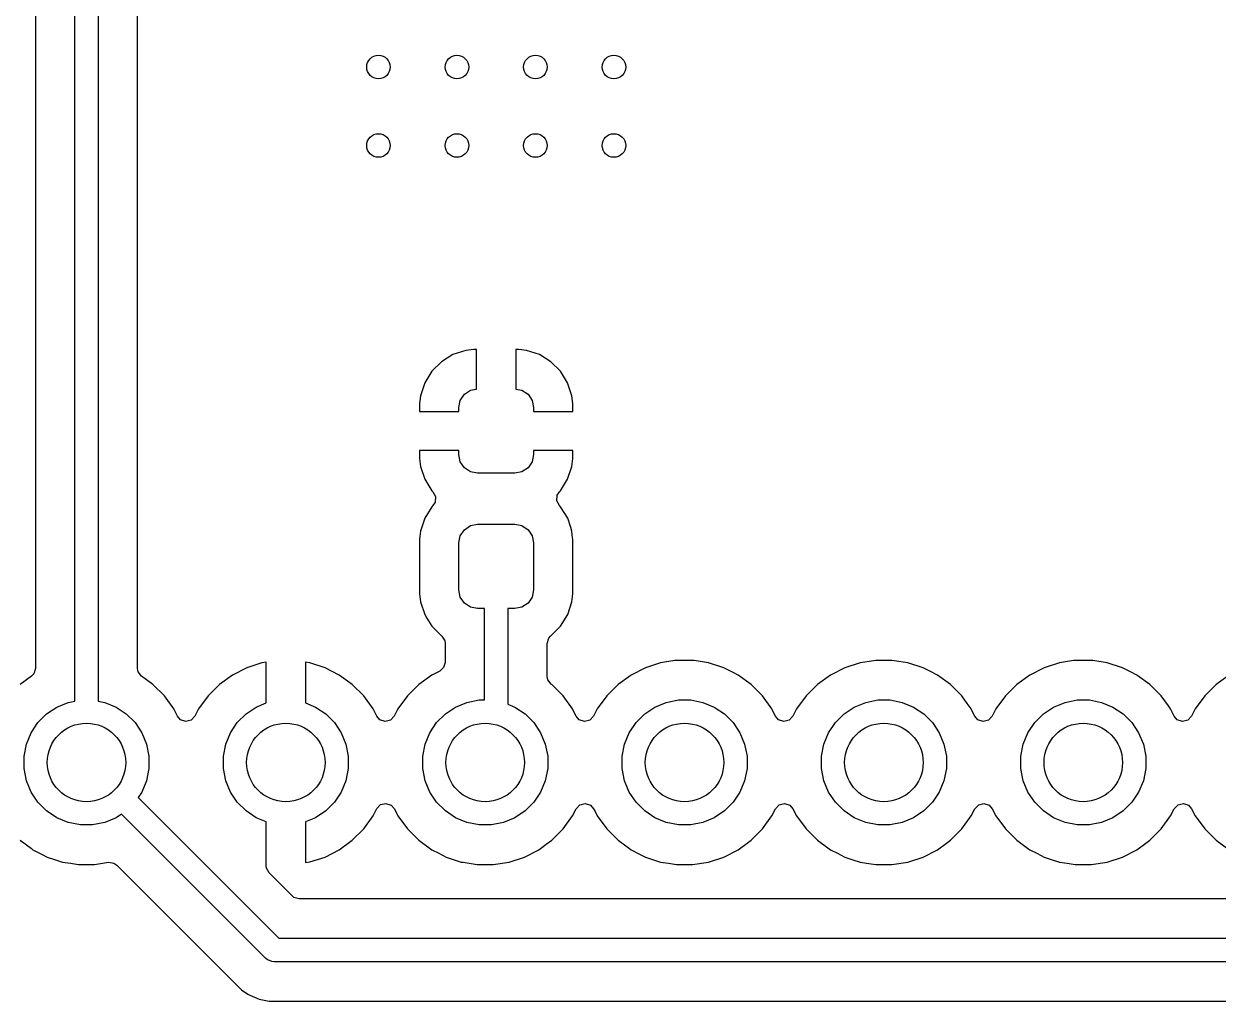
# Model space of a CAD drawing. Extents: x 103 to 241, y -131 to -73.
# Drawn here: x 195.48 to 210.7, y -97.9 to -85.45 of the extents above; entities that cross this region are included whole.
import ezdxf

# ---------------------------------------------------------------- set-up
doc = ezdxf.new("R2010")
doc.units = 0
doc.layers.add('BLACK', color=7, linetype='CONTINUOUS')

msp = doc.modelspace()

# ---------------------------------------------------------------- linework, layer by layer
at = {"layer": 'BLACK', "linetype": 'CONTINUOUS'}
for p, q in [((196.130003, -94.078087), (196.130003, -80.401911)), ((196.430003, -80.401911), (196.430003, -94.078087)), ((195.629503, -80.818073), (195.629503, -93.661923)), ((196.930503, -90.288343), (196.930503, -80.818073)), ((201.112345, -89.610317), (200.948697, -89.664544)), ((201.213341, -89.599999), (201.112345, -89.610317)), ((201.213359, -89.599998), (201.213341, -89.599999)), ((201.249998, -89.599998), (201.213359, -89.599998)), ((201.249998, -90.102484), (201.249998, -89.599998)), ((201.786652, -89.599998), (201.749998, -89.599998)), ((201.749998, -89.599998), (201.749998, -90.102484)), ((201.88765, -89.610317), (201.786652, -89.599998)), ((202.051298, -89.664544), (201.88765, -89.610317)), ((200.801959, -89.755053), (200.680053, -89.876959)), ((200.801963, -89.75505), (200.801959, -89.755053)), ((200.948686, -89.664549), (200.801963, -89.75505)), ((200.948697, -89.664544), (200.948686, -89.664549)), ((202.051309, -89.664549), (202.051298, -89.664544)), ((202.198032, -89.75505), (202.051309, -89.664549)), ((202.198036, -89.755053), (202.198032, -89.75505)), ((202.319942, -89.876959), (202.198036, -89.755053)), ((200.68005, -89.876963), (200.589549, -90.023686)), ((200.680053, -89.876959), (200.68005, -89.876963)), ((202.319945, -89.876963), (202.319942, -89.876959)), ((202.410446, -90.023686), (202.319945, -89.876963)), ((200.589544, -90.023697), (200.535317, -90.187345)), ((200.589549, -90.023686), (200.589544, -90.023697)), ((202.410451, -90.023697), (202.410446, -90.023686)), ((202.464678, -90.187345), (202.410451, -90.023697)), ((200.535317, -90.187345), (200.524998, -90.288343)), ((201.043077, -90.246611), (201.09456, -90.16956)), ((201.09456, -90.16956), (201.171611, -90.118077)), ((201.171611, -90.118077), (201.249998, -90.102484)), ((201.749998, -90.102484), (201.828385, -90.118077)), ((201.828385, -90.118077), (201.905436, -90.16956)), ((201.905436, -90.16956), (201.956919, -90.246611)), ((202.474996, -90.288342), (202.464678, -90.187345)), ((196.930503, -93.661926), (196.930503, -90.288343)), ((200.524998, -90.288343), (200.524998, -90.387498)), ((201.024998, -90.337498), (201.043077, -90.246611)), ((201.024998, -90.387498), (201.024998, -90.337498)), ((201.956919, -90.246611), (201.974998, -90.337498)), ((201.974998, -90.337498), (201.974998, -90.387498)), ((202.474996, -90.288343), (202.474996, -90.288342)), ((202.474997, -90.288359), (202.474996, -90.288343)), ((202.474997, -90.387498), (202.474997, -90.288359)), ((200.524998, -90.387498), (201.024998, -90.387498)), ((201.974998, -90.387498), (202.474997, -90.387498)), ((201.024998, -90.887498), (200.524999, -90.887498)), ((200.524999, -90.887498), (200.524999, -90.986652)), ((200.524999, -90.986652), (200.535317, -91.08765)), ((201.024998, -90.937498), (201.024998, -90.887498)), ((201.043077, -91.028385), (201.024998, -90.937498)), ((201.974998, -90.937498), (201.956919, -91.028385)), ((202.474998, -90.887498), (201.974998, -90.887498)), ((201.974998, -90.887498), (201.974998, -90.937498)), ((202.464678, -91.08765), (202.474997, -90.986652)), ((202.474997, -90.986652), (202.474998, -90.986639)), ((202.474998, -90.986639), (202.474998, -90.887498)), ((200.535317, -91.08765), (200.589544, -91.251298)), ((201.09456, -91.105436), (201.043077, -91.028385)), ((201.171611, -91.156919), (201.09456, -91.105436)), ((201.905436, -91.105436), (201.828385, -91.156919)), ((201.956919, -91.028385), (201.905436, -91.105436)), ((202.410451, -91.251298), (202.464678, -91.08765)), ((200.589544, -91.251298), (200.589549, -91.251309)), ((200.589549, -91.251309), (200.68005, -91.398032)), ((201.262498, -91.174998), (201.171611, -91.156919)), ((201.737498, -91.174998), (201.262498, -91.174998)), ((201.828385, -91.156919), (201.737498, -91.174998)), ((202.319945, -91.398033), (202.410446, -91.251309)), ((202.410446, -91.251309), (202.410451, -91.251298)), ((200.68005, -91.398032), (200.680053, -91.398036)), ((200.680053, -91.398036), (200.693984, -91.411967)), ((200.693984, -91.411967), (200.727469, -91.47329)), ((202.277514, -91.45631), (202.306019, -91.411958)), ((202.306019, -91.411958), (202.319945, -91.398033)), ((200.693986, -91.587327), (200.679663, -91.60165)), ((200.722485, -91.542982), (200.693986, -91.587327)), ((200.727469, -91.47329), (200.722485, -91.542982)), ((202.27253, -91.526002), (202.277514, -91.45631)), ((202.306015, -91.587325), (202.27253, -91.526002)), ((202.320342, -91.601652), (202.306015, -91.587325)), ((200.589094, -91.748486), (200.534828, -91.912249)), ((200.589095, -91.748483), (200.589094, -91.748486)), ((200.679663, -91.60165), (200.589095, -91.748483)), ((202.41091, -91.748486), (202.320342, -91.601652)), ((202.45044, -91.867779), (202.41091, -91.748486)), ((201.043081, -91.971615), (201.094564, -91.894564)), ((201.094564, -91.894564), (201.171615, -91.843081)), ((201.171615, -91.843081), (201.262502, -91.825002)), ((201.262502, -91.825002), (201.737502, -91.825002)), ((201.737502, -91.825002), (201.828389, -91.843081)), ((201.828389, -91.843081), (201.90544, -91.894564)), ((201.90544, -91.894564), (201.956923, -91.971615)), ((202.465176, -91.912249), (202.45044, -91.867779)), ((200.534827, -91.91225), (200.524502, -92.013317)), ((200.524502, -92.013317), (200.524502, -92.711671)), ((200.534828, -91.91225), (200.534827, -91.91225)), ((200.534828, -91.912249), (200.534828, -91.91225)), ((201.025002, -92.062502), (201.043081, -91.971615)), ((201.956923, -91.971615), (201.975002, -92.062502)), ((202.47378, -91.996483), (202.465176, -91.912249)), ((202.475501, -92.013326), (202.47378, -91.996483)), ((202.475502, -92.711679), (202.475501, -92.013326)), ((201.025002, -92.662502), (201.025002, -92.062502)), ((201.975002, -92.062502), (201.975002, -92.662502)), ((201.043081, -92.753389), (201.025002, -92.662502)), ((201.975002, -92.662502), (201.956923, -92.753389)), ((200.524502, -92.711671), (200.524503, -92.711689)), ((200.524503, -92.711689), (200.534827, -92.812754)), ((200.534827, -92.812754), (200.589094, -92.976517)), ((201.094564, -92.83044), (201.043081, -92.753389)), ((201.956923, -92.753389), (201.90544, -92.83044)), ((202.41091, -92.976518), (202.465176, -92.812755)), ((202.465176, -92.812755), (202.475502, -92.711679)), ((201.171615, -92.881923), (201.094564, -92.83044)), ((201.262502, -92.900002), (201.171615, -92.881923)), ((201.350002, -92.900002), (201.262502, -92.900002)), ((201.350002, -94.063854), (201.350002, -92.900002)), ((201.737502, -92.900002), (201.650002, -92.900002)), ((201.650002, -92.900002), (201.650002, -94.118379)), ((201.828389, -92.881923), (201.737502, -92.900002)), ((201.90544, -92.83044), (201.828389, -92.881923)), ((200.589094, -92.976517), (200.589095, -92.97652)), ((200.589095, -92.97652), (200.618042, -93.02345)), ((200.618042, -93.02345), (200.679662, -93.123352)), ((202.320342, -93.123352), (202.41091, -92.976518)), ((200.679662, -93.123352), (200.801652, -93.245342)), ((200.801652, -93.245342), (200.801658, -93.245345)), ((200.801658, -93.245345), (200.802407, -93.245938)), ((200.802407, -93.245938), (200.802792, -93.246482)), ((200.802792, -93.246482), (200.80505, -93.24874)), ((200.80505, -93.24874), (200.806705, -93.249496)), ((200.806705, -93.249496), (200.824148, -93.276638)), ((202.170187, -93.27617), (202.193382, -93.250586)), ((202.193245, -93.250449), (202.196052, -93.247641)), ((202.193382, -93.250586), (202.193245, -93.250449)), ((202.196052, -93.247641), (202.197597, -93.245938)), ((202.197597, -93.245938), (202.198341, -93.245348)), ((202.198341, -93.245348), (202.198352, -93.245342)), ((202.198352, -93.245342), (202.320342, -93.123352)), ((200.824148, -93.276638), (200.842787, -93.302958)), ((200.842787, -93.302958), (200.843391, -93.306581)), ((200.843391, -93.306581), (200.844479, -93.308274)), ((200.844479, -93.308274), (200.849502, -93.343209)), ((200.849502, -93.343209), (200.849502, -93.584541)), ((202.150502, -93.343209), (202.170187, -93.27617)), ((202.150502, -93.763646), (202.150502, -93.343209)), ((203.777157, -93.562742), (203.595468, -93.591518)), ((203.797651, -93.559496), (203.777157, -93.562742)), ((204.002355, -93.559496), (203.797651, -93.559496)), ((204.022849, -93.562742), (204.002355, -93.559496)), ((204.204537, -93.591518), (204.022849, -93.562742)), ((206.313331, -93.563352), (206.135467, -93.591523)), ((206.33765, -93.559501), (206.313331, -93.563352)), ((206.542354, -93.559501), (206.33765, -93.559501)), ((206.569997, -93.563879), (206.542354, -93.559501)), ((206.744536, -93.591523), (206.569997, -93.563879)), ((208.857177, -93.562742), (208.675469, -93.591521)), ((208.877652, -93.559499), (208.857177, -93.562742)), ((209.082356, -93.559499), (208.877652, -93.559499)), ((209.102831, -93.562742), (209.082356, -93.559499)), ((209.284538, -93.591521), (209.102831, -93.562742)), ((195.609818, -93.728962), (195.578388, -93.762241)), ((195.629503, -93.661923), (195.609818, -93.728962)), ((196.938952, -93.706915), (196.930503, -93.661926)), ((196.981618, -93.762244), (196.938952, -93.706915)), ((198.320972, -93.655245), (198.138652, -93.748141)), ((198.515588, -93.59201), (198.320972, -93.655245)), ((198.570002, -93.583391), (198.515588, -93.59201)), ((198.570002, -94.10181), (198.570002, -93.583391)), ((199.124415, -93.59201), (199.070002, -93.583391)), ((199.070002, -93.583391), (199.070002, -94.10181)), ((199.319031, -93.655245), (199.124415, -93.59201)), ((199.501351, -93.748141), (199.319031, -93.655245)), ((200.781798, -93.695025), (200.67839, -93.747715)), ((200.829817, -93.65158), (200.781798, -93.695025)), ((200.849502, -93.584541), (200.829817, -93.65158)), ((203.400779, -93.654777), (203.218389, -93.747711)), ((203.595468, -93.591518), (203.400779, -93.654777)), ((204.399226, -93.654777), (204.204537, -93.591518)), ((204.518215, -93.715406), (204.399226, -93.654777)), ((204.581613, -93.747709), (204.518215, -93.715406)), ((205.940778, -93.654782), (205.758388, -93.747716)), ((206.135467, -93.591523), (205.940778, -93.654782)), ((206.939225, -93.654782), (206.744536, -93.591523)), ((207.04154, -93.706915), (206.939225, -93.654782)), ((207.121612, -93.747714), (207.04154, -93.706915)), ((208.48078, -93.65478), (208.29839, -93.747714)), ((208.675469, -93.591521), (208.48078, -93.65478)), ((209.479227, -93.65478), (209.284538, -93.591521)), ((209.581546, -93.706915), (209.479227, -93.65478)), ((209.661614, -93.747712), (209.581546, -93.706915)), ((195.578388, -93.762241), (195.432787, -93.868024)), ((197.127214, -93.868024), (196.981618, -93.762244)), ((197.271972, -94.012782), (197.127214, -93.868024)), ((197.973106, -93.868418), (197.828419, -94.013105)), ((197.973107, -93.868418), (197.973106, -93.868418)), ((198.138652, -93.748141), (197.973107, -93.868418)), ((199.666897, -93.868418), (199.501351, -93.748141)), ((199.811584, -94.013105), (199.666897, -93.868418)), ((200.512788, -93.86803), (200.36803, -94.012788)), ((200.67839, -93.747715), (200.512788, -93.86803)), ((202.15895, -93.808631), (202.150502, -93.763646)), ((202.201614, -93.863962), (202.15895, -93.808631)), ((202.207209, -93.868027), (202.201614, -93.863962)), ((202.207219, -93.868035), (202.207209, -93.868027)), ((202.207223, -93.868038), (202.207219, -93.868035)), ((202.351973, -94.012788), (202.207223, -93.868038)), ((203.052789, -93.868024), (202.908031, -94.012782)), ((203.218389, -93.747711), (203.052789, -93.868024)), ((204.581615, -93.74771), (204.581613, -93.747709)), ((204.581616, -93.747711), (204.581615, -93.74771)), ((204.747216, -93.868024), (204.581616, -93.747711)), ((204.891974, -94.012782), (204.747216, -93.868024)), ((205.592788, -93.868029), (205.44803, -94.012787)), ((205.758388, -93.747716), (205.592788, -93.868029)), ((207.121614, -93.747715), (207.121612, -93.747714)), ((207.121615, -93.747716), (207.121614, -93.747715)), ((207.287215, -93.868029), (207.121615, -93.747716)), ((207.431973, -94.012787), (207.287215, -93.868029)), ((208.13279, -93.868027), (207.988032, -94.012785)), ((208.29839, -93.747714), (208.13279, -93.868027)), ((209.661616, -93.747713), (209.661614, -93.747712)), ((209.661617, -93.747714), (209.661616, -93.747713)), ((209.827217, -93.868027), (209.661617, -93.747714)), ((209.971975, -94.012785), (209.827217, -93.868027)), ((210.672793, -93.86803), (210.528035, -94.012788)), ((210.838393, -93.747717), (210.672793, -93.86803)), ((197.392287, -94.178384), (197.271972, -94.012782)), ((197.828419, -94.013106), (197.70814, -94.178654)), ((197.828419, -94.013105), (197.828419, -94.013106)), ((199.811584, -94.013106), (199.811584, -94.013105)), ((199.931861, -94.178651), (199.811584, -94.013106)), ((200.36803, -94.012788), (200.247717, -94.178388)), ((202.472288, -94.17839), (202.351973, -94.012788)), ((202.908031, -94.012782), (202.787716, -94.178384)), ((205.012287, -94.178381), (204.891974, -94.012782)), ((205.44803, -94.012787), (205.327715, -94.178389)), ((207.501046, -94.10786), (207.431973, -94.012787)), ((207.988032, -94.012785), (207.867717, -94.178387)), ((210.064482, -94.140113), (209.971975, -94.012785)), ((210.528035, -94.012788), (210.407719, -94.178391)), ((195.772486, -94.241588), (195.902884, -94.154459)), ((195.902884, -94.154459), (196.047773, -94.094444)), ((196.047773, -94.094444), (196.130003, -94.078087)), ((196.430003, -94.078087), (196.512229, -94.094444)), ((196.512229, -94.094444), (196.657118, -94.154459)), ((196.657118, -94.154459), (196.787516, -94.241588)), ((197.392288, -94.178386), (197.392287, -94.178384)), ((197.439519, -94.271083), (197.392288, -94.178386)), ((197.70814, -94.178654), (197.660766, -94.27163)), ((198.312487, -94.241593), (198.442885, -94.154464)), ((198.442885, -94.154464), (198.570002, -94.10181)), ((199.070002, -94.10181), (199.197119, -94.154464)), ((199.197119, -94.154464), (199.327517, -94.241593)), ((199.979237, -94.271631), (199.931861, -94.178651)), ((200.247717, -94.178388), (200.200207, -94.271631)), ((200.852487, -94.241594), (200.982885, -94.154465)), ((200.982885, -94.154465), (201.127774, -94.09445)), ((201.127774, -94.09445), (201.281588, -94.063854)), ((201.281588, -94.063854), (201.350002, -94.063854)), ((201.650002, -94.118379), (201.737119, -94.154465)), ((201.737119, -94.154465), (201.867517, -94.241594)), ((202.474172, -94.182088), (202.472288, -94.17839)), ((202.519514, -94.271078), (202.474172, -94.182088)), ((202.787716, -94.178384), (202.740484, -94.271081)), ((203.392488, -94.241588), (203.522886, -94.154459)), ((203.522886, -94.154459), (203.667775, -94.094444)), ((203.667775, -94.094444), (203.821589, -94.063848)), ((203.821589, -94.063848), (203.978417, -94.063848)), ((203.978417, -94.063848), (204.132231, -94.094444)), ((204.132231, -94.094444), (204.27712, -94.154459)), ((204.27712, -94.154459), (204.407518, -94.241588)), ((205.012288, -94.178383), (205.012287, -94.178381)), ((205.01229, -94.178386), (205.012288, -94.178383)), ((205.039215, -94.231231), (205.01229, -94.178386)), ((205.327715, -94.178389), (205.280487, -94.271078)), ((205.932487, -94.241593), (206.062885, -94.154464)), ((206.062885, -94.154464), (206.207774, -94.094449)), ((206.207774, -94.094449), (206.361588, -94.063853)), ((206.361588, -94.063853), (206.518416, -94.063853)), ((206.518416, -94.063853), (206.67223, -94.094449)), ((206.67223, -94.094449), (206.817119, -94.154464)), ((206.817119, -94.154464), (206.947517, -94.241593)), ((207.552289, -94.178391), (207.501046, -94.10786)), ((207.579212, -94.231231), (207.552289, -94.178391)), ((207.867717, -94.178387), (207.820486, -94.271082)), ((208.472489, -94.241591), (208.602887, -94.154462)), ((208.602887, -94.154462), (208.747776, -94.094447)), ((208.747776, -94.094447), (208.90159, -94.063851)), ((208.90159, -94.063851), (209.058418, -94.063851)), ((209.058418, -94.063851), (209.212232, -94.094447)), ((209.212232, -94.094447), (209.357121, -94.154462)), ((209.357121, -94.154462), (209.487519, -94.241591)), ((210.092291, -94.178389), (210.064482, -94.140113)), ((210.139521, -94.271083), (210.092291, -94.178389)), ((210.407718, -94.178393), (210.36049, -94.271083)), ((210.407719, -94.178391), (210.407718, -94.178393)), ((195.661593, -94.352481), (195.772486, -94.241588)), ((196.787516, -94.241588), (196.898409, -94.352481)), ((197.439797, -94.271628), (197.439519, -94.271083)), ((197.478836, -94.316682), (197.439797, -94.271628)), ((197.54497, -94.33922), (197.478836, -94.316682)), ((197.612792, -94.322425), (197.54497, -94.33922)), ((197.660766, -94.27163), (197.612792, -94.322425)), ((198.201594, -94.352486), (198.312487, -94.241593)), ((199.327517, -94.241593), (199.43841, -94.352486)), ((200.018276, -94.316684), (199.979237, -94.271631)), ((200.084411, -94.339222), (200.018276, -94.316684)), ((200.152232, -94.322427), (200.084411, -94.339222)), ((200.200207, -94.271631), (200.152232, -94.322427)), ((200.741594, -94.352487), (200.852487, -94.241594)), ((201.867517, -94.241594), (201.97841, -94.352487)), ((202.519515, -94.271079), (202.519514, -94.271078)), ((202.558554, -94.316133), (202.519515, -94.271079)), ((202.624688, -94.338671), (202.558554, -94.316133)), ((202.692509, -94.321876), (202.624688, -94.338671)), ((202.740484, -94.271081), (202.692509, -94.321876)), ((203.281595, -94.352481), (203.392488, -94.241588)), ((204.407518, -94.241588), (204.518411, -94.352481)), ((205.059518, -94.271077), (205.039215, -94.231231)), ((205.098556, -94.31613), (205.059518, -94.271077)), ((205.164691, -94.338668), (205.098556, -94.31613)), ((205.232512, -94.321873), (205.164691, -94.338668)), ((205.280487, -94.271078), (205.232512, -94.321873)), ((205.821594, -94.352486), (205.932487, -94.241593)), ((206.947517, -94.241593), (207.05841, -94.352486)), ((207.599517, -94.271081), (207.579212, -94.231231)), ((207.638556, -94.316134), (207.599517, -94.271081)), ((207.70469, -94.338672), (207.638556, -94.316134)), ((207.772511, -94.321877), (207.70469, -94.338672)), ((207.820486, -94.271082), (207.772511, -94.321877)), ((208.361596, -94.352484), (208.472489, -94.241591)), ((209.487519, -94.241591), (209.598412, -94.352484)), ((210.17856, -94.316136), (210.139521, -94.271083)), ((210.244695, -94.338674), (210.17856, -94.316136)), ((210.312516, -94.321879), (210.244695, -94.338674)), ((210.36049, -94.271083), (210.312516, -94.321879)), ((195.514449, -94.627768), (195.574464, -94.482879)), ((195.574464, -94.482879), (195.661593, -94.352481)), ((196.898409, -94.352481), (196.985538, -94.482879)), ((196.985538, -94.482879), (197.045553, -94.627768)), ((198.05445, -94.627773), (198.114465, -94.482884)), ((198.114465, -94.482884), (198.201594, -94.352486)), ((199.43841, -94.352486), (199.525539, -94.482884)), ((199.525539, -94.482884), (199.585554, -94.627773)), ((200.59445, -94.627774), (200.654465, -94.482885)), ((200.654465, -94.482885), (200.741594, -94.352487)), ((201.97841, -94.352487), (202.065539, -94.482885)), ((202.065539, -94.482885), (202.125554, -94.627774)), ((203.134451, -94.627768), (203.194466, -94.482879)), ((203.194466, -94.482879), (203.281595, -94.352481)), ((204.518411, -94.352481), (204.60554, -94.482879)), ((204.60554, -94.482879), (204.665555, -94.627768)), ((205.67445, -94.627773), (205.734465, -94.482884)), ((205.734465, -94.482884), (205.821594, -94.352486)), ((207.05841, -94.352486), (207.145539, -94.482884)), ((207.145539, -94.482884), (207.205554, -94.627773)), ((208.214452, -94.627771), (208.274467, -94.482882)), ((208.274467, -94.482882), (208.361596, -94.352484)), ((209.598412, -94.352484), (209.685541, -94.482882)), ((209.685541, -94.482882), (209.745556, -94.627771)), ((195.483853, -94.781582), (195.514449, -94.627768)), ((197.045553, -94.627768), (197.076149, -94.781582)), ((198.023854, -94.781587), (198.05445, -94.627773)), ((199.585554, -94.627773), (199.61615, -94.781587)), ((200.563854, -94.781588), (200.59445, -94.627774)), ((202.125554, -94.627774), (202.15615, -94.781588)), ((203.103855, -94.781582), (203.134451, -94.627768)), ((204.665555, -94.627768), (204.696151, -94.781582)), ((205.643854, -94.781587), (205.67445, -94.627773)), ((207.205554, -94.627773), (207.23615, -94.781587)), ((208.183856, -94.781585), (208.214452, -94.627771)), ((209.745556, -94.627771), (209.776152, -94.781585)), ((195.483853, -94.93841), (195.483853, -94.781582)), ((197.076149, -94.781582), (197.076149, -94.93841)), ((198.023854, -94.938415), (198.023854, -94.781587)), ((199.61615, -94.781587), (199.61615, -94.938415)), ((200.563854, -94.938416), (200.563854, -94.781588)), ((202.15615, -94.781588), (202.15615, -94.938416)), ((203.103855, -94.93841), (203.103855, -94.781582)), ((204.696151, -94.781582), (204.696151, -94.93841)), ((205.643854, -94.938415), (205.643854, -94.781587)), ((207.23615, -94.781587), (207.23615, -94.938415)), ((208.183856, -94.938413), (208.183856, -94.781585)), ((209.776152, -94.781585), (209.776152, -94.938413)), ((195.514449, -95.092224), (195.483853, -94.93841)), ((197.076149, -94.93841), (197.045553, -95.092224)), ((198.05445, -95.092229), (198.023854, -94.938415)), ((199.61615, -94.938415), (199.585554, -95.092229)), ((200.59445, -95.09223), (200.563854, -94.938416)), ((202.15615, -94.938416), (202.125554, -95.09223)), ((203.134451, -95.092224), (203.103855, -94.93841)), ((204.696151, -94.93841), (204.665555, -95.092224)), ((205.67445, -95.092229), (205.643854, -94.938415)), ((207.23615, -94.938415), (207.205554, -95.092229)), ((208.214452, -95.092227), (208.183856, -94.938413)), ((209.776152, -94.938413), (209.745556, -95.092227)), ((195.574464, -95.237113), (195.514449, -95.092224)), ((197.045553, -95.092224), (196.985538, -95.237113)), ((198.114465, -95.237118), (198.05445, -95.092229)), ((199.585554, -95.092229), (199.525539, -95.237118)), ((200.654465, -95.237119), (200.59445, -95.09223)), ((202.125554, -95.09223), (202.065539, -95.237119)), ((203.194466, -95.237113), (203.134451, -95.092224)), ((204.665555, -95.092224), (204.60554, -95.237113)), ((205.734465, -95.237118), (205.67445, -95.092229)), ((207.205554, -95.092229), (207.145539, -95.237118)), ((208.274467, -95.237116), (208.214452, -95.092227)), ((209.745556, -95.092227), (209.685541, -95.237116)), ((195.661593, -95.367511), (195.574464, -95.237113)), ((196.985538, -95.237113), (196.938959, -95.306822)), ((198.201594, -95.367516), (198.114465, -95.237118)), ((199.525539, -95.237118), (199.43841, -95.367516)), ((200.741594, -95.367517), (200.654465, -95.237119)), ((202.065539, -95.237119), (201.97841, -95.367517)), ((203.281595, -95.367511), (203.194466, -95.237113)), ((204.60554, -95.237113), (204.518411, -95.367511)), ((205.821594, -95.367516), (205.734465, -95.237118)), ((207.145539, -95.237118), (207.05841, -95.367516)), ((208.361596, -95.367514), (208.274467, -95.237116)), ((209.685541, -95.237116), (209.598412, -95.367514)), ((195.772486, -95.478404), (195.661593, -95.367511)), ((196.938959, -95.306822), (198.732137, -97.1)), ((198.312487, -95.478409), (198.201594, -95.367516)), ((199.43841, -95.367516), (199.327517, -95.478409)), ((199.979236, -95.448372), (200.02721, -95.397576)), ((200.02721, -95.397576), (200.09503, -95.38078)), ((200.09503, -95.38078), (200.161166, -95.403317)), ((200.161166, -95.403317), (200.200206, -95.448371)), ((200.852487, -95.47841), (200.741594, -95.367517)), ((201.97841, -95.367517), (201.867517, -95.47841)), ((202.51952, -95.448915), (202.567493, -95.398121)), ((202.567493, -95.398121), (202.635314, -95.381326)), ((202.635314, -95.381326), (202.701449, -95.403863)), ((202.701449, -95.403863), (202.740487, -95.448915)), ((203.392488, -95.478404), (203.281595, -95.367511)), ((204.518411, -95.367511), (204.407518, -95.478404)), ((205.059516, -95.448917), (205.10749, -95.398123)), ((205.10749, -95.398123), (205.175311, -95.381328)), ((205.175311, -95.381328), (205.241446, -95.403865)), ((205.241446, -95.403865), (205.280485, -95.448918)), ((205.932487, -95.478409), (205.821594, -95.367516)), ((207.05841, -95.367516), (206.947517, -95.478409)), ((207.599519, -95.448916), (207.647492, -95.398122)), ((207.647492, -95.398122), (207.715313, -95.381327)), ((207.715313, -95.381327), (207.781448, -95.403864)), ((207.781448, -95.403864), (207.820487, -95.448918)), ((208.472489, -95.478407), (208.361596, -95.367514)), ((209.598412, -95.367514), (209.487519, -95.478407)), ((210.13952, -95.448916), (210.187493, -95.398122)), ((210.187493, -95.398122), (210.255314, -95.381326)), ((210.255314, -95.381326), (210.321449, -95.403863)), ((210.321449, -95.403863), (210.360488, -95.448917)), ((195.902884, -95.565533), (195.772486, -95.478404)), ((196.726827, -95.518954), (196.657118, -95.565533)), ((198.563939, -97.356066), (196.726827, -95.518954)), ((198.442885, -95.565538), (198.312487, -95.478409)), ((199.327517, -95.478409), (199.197119, -95.565538)), ((199.811584, -95.706895), (199.931863, -95.541348)), ((199.931863, -95.541348), (199.979236, -95.448372)), ((200.200206, -95.448371), (200.215447, -95.478283)), ((200.215447, -95.478283), (200.247714, -95.541611)), ((200.247714, -95.541611), (200.247717, -95.541615)), ((200.247717, -95.541615), (200.36803, -95.707215)), ((200.982885, -95.565539), (200.852487, -95.47841)), ((201.867517, -95.47841), (201.737119, -95.565539)), ((202.351973, -95.707215), (202.472286, -95.541616)), ((202.472286, -95.541616), (202.472287, -95.541615)), ((202.472287, -95.541615), (202.472289, -95.541612)), ((202.472289, -95.541612), (202.51952, -95.448915)), ((202.740487, -95.448915), (202.755453, -95.478286)), ((202.755453, -95.478286), (202.787718, -95.54161)), ((202.787718, -95.54161), (202.908031, -95.707209)), ((203.522886, -95.565533), (203.392488, -95.478404)), ((204.407518, -95.478404), (204.27712, -95.565533)), ((204.891974, -95.707209), (205.012287, -95.54161)), ((205.012287, -95.54161), (205.012289, -95.541607)), ((205.012289, -95.541607), (205.01229, -95.541606)), ((205.01229, -95.541606), (205.059516, -95.448917)), ((205.280485, -95.448918), (205.327714, -95.54161)), ((205.327714, -95.54161), (205.327717, -95.541614)), ((205.327717, -95.541614), (205.44803, -95.707214)), ((206.062885, -95.565538), (205.932487, -95.478409)), ((206.947517, -95.478409), (206.817119, -95.565538)), ((207.431973, -95.707214), (207.552286, -95.541615)), ((207.552286, -95.541615), (207.552287, -95.541614)), ((207.552287, -95.541614), (207.552289, -95.541611)), ((207.552289, -95.541611), (207.599519, -95.448916)), ((207.820487, -95.448918), (207.867715, -95.541607)), ((207.867715, -95.541607), (207.867716, -95.541609)), ((207.867716, -95.541609), (207.988032, -95.707212)), ((208.602887, -95.565536), (208.472489, -95.478407)), ((209.487519, -95.478407), (209.357121, -95.565536)), ((209.971975, -95.707212), (210.092286, -95.541616)), ((210.092286, -95.541616), (210.092291, -95.541609)), ((210.092291, -95.541609), (210.13952, -95.448916)), ((210.360488, -95.448917), (210.407718, -95.54161)), ((210.407718, -95.54161), (210.407719, -95.541612)), ((210.407719, -95.541612), (210.528035, -95.707215)), ((196.047773, -95.625548), (195.902884, -95.565533)), ((196.201587, -95.656144), (196.047773, -95.625548)), ((196.358415, -95.656144), (196.201587, -95.656144)), ((196.512229, -95.625548), (196.358415, -95.656144)), ((196.657118, -95.565533), (196.512229, -95.625548)), ((198.570002, -95.618191), (198.442885, -95.565538)), ((198.570002, -96.178689), (198.570002, -95.618191)), ((199.197119, -95.565538), (199.070002, -95.618191)), ((199.070002, -95.618191), (199.070002, -96.136607)), ((199.666897, -95.851583), (199.811584, -95.706896)), ((199.811584, -95.706896), (199.811584, -95.706895)), ((200.36803, -95.707215), (200.512788, -95.851973)), ((201.127774, -95.625554), (200.982885, -95.565539)), ((201.281588, -95.65615), (201.127774, -95.625554)), ((201.438416, -95.65615), (201.281588, -95.65615)), ((201.59223, -95.625554), (201.438416, -95.65615)), ((201.737119, -95.565539), (201.59223, -95.625554)), ((202.207221, -95.851968), (202.351968, -95.707221)), ((202.351968, -95.707221), (202.351972, -95.707216)), ((202.351972, -95.707216), (202.351973, -95.707215)), ((202.908031, -95.707209), (203.052789, -95.851967)), ((203.667775, -95.625548), (203.522886, -95.565533)), ((203.821589, -95.656144), (203.667775, -95.625548)), ((203.978417, -95.656144), (203.821589, -95.656144)), ((204.132231, -95.625548), (203.978417, -95.656144)), ((204.27712, -95.565533), (204.132231, -95.625548)), ((204.747222, -95.851962), (204.891969, -95.707215)), ((204.891969, -95.707215), (204.891971, -95.707211)), ((204.891971, -95.707211), (204.891974, -95.707209)), ((205.44803, -95.707214), (205.592788, -95.851972)), ((206.207774, -95.625553), (206.062885, -95.565538)), ((206.361588, -95.656149), (206.207774, -95.625553)), ((206.518416, -95.656149), (206.361588, -95.656149)), ((206.67223, -95.625553), (206.518416, -95.656149)), ((206.817119, -95.565538), (206.67223, -95.625553)), ((207.287221, -95.851967), (207.431968, -95.70722)), ((207.431968, -95.70722), (207.431972, -95.707215)), ((207.431972, -95.707215), (207.431973, -95.707214)), ((207.988032, -95.707212), (208.13279, -95.85197)), ((208.747776, -95.625551), (208.602887, -95.565536)), ((208.90159, -95.656147), (208.747776, -95.625551)), ((209.058418, -95.656147), (208.90159, -95.656147)), ((209.212232, -95.625551), (209.058418, -95.656147)), ((209.357121, -95.565536), (209.212232, -95.625551)), ((209.827223, -95.851965), (209.97197, -95.707218)), ((209.97197, -95.707218), (209.971972, -95.707214)), ((209.971972, -95.707214), (209.971975, -95.707212)), ((210.528035, -95.707215), (210.672793, -95.851973)), ((195.432787, -95.851967), (195.578391, -95.957752)), ((199.501351, -95.97186), (199.666896, -95.851583)), ((199.666896, -95.851583), (199.666897, -95.851583)), ((200.512788, -95.851973), (200.645587, -95.948455)), ((202.1379, -95.902332), (202.207215, -95.851973)), ((202.207215, -95.851973), (202.207217, -95.85197)), ((202.207217, -95.85197), (202.207221, -95.851968)), ((203.052789, -95.851967), (203.198393, -95.957752)), ((204.696593, -95.888746), (204.747216, -95.851967)), ((204.747216, -95.851967), (204.747218, -95.851964)), ((204.747218, -95.851964), (204.747222, -95.851962)), ((205.592788, -95.851972), (205.725588, -95.948455)), ((207.236599, -95.888746), (207.287215, -95.851972)), ((207.287215, -95.851972), (207.287217, -95.851969)), ((207.287217, -95.851969), (207.287221, -95.851967)), ((208.13279, -95.85197), (208.287753, -95.964555)), ((209.776598, -95.888746), (209.827217, -95.85197)), ((209.827217, -95.85197), (209.827219, -95.851967)), ((209.827219, -95.851967), (209.827223, -95.851965)), ((210.672793, -95.851973), (210.805592, -95.948455)), ((195.578391, -95.957752), (195.598391, -95.972283)), ((195.598391, -95.972283), (195.714608, -96.031499)), ((199.319033, -96.064755), (199.501351, -95.97186)), ((200.645587, -95.948455), (200.678392, -95.972289)), ((200.678392, -95.972289), (200.767212, -96.017545)), ((201.859221, -96.065222), (202.041612, -95.972289)), ((202.041612, -95.972289), (202.1379, -95.902332)), ((203.198393, -95.957752), (203.218393, -95.972283)), ((203.218393, -95.972283), (203.33461, -96.031499)), ((204.399222, -96.065216), (204.581613, -95.972283)), ((204.581613, -95.972283), (204.696593, -95.888746)), ((205.725588, -95.948455), (205.758392, -95.972288)), ((205.758392, -95.972288), (205.847214, -96.017545)), ((206.939221, -96.065221), (207.121612, -95.972288)), ((207.121612, -95.972288), (207.236599, -95.888746)), ((208.287753, -95.964555), (208.298394, -95.972286)), ((208.298394, -95.972286), (208.38722, -96.017545)), ((209.479223, -96.065219), (209.661614, -95.972286)), ((209.661614, -95.972286), (209.776598, -95.888746)), ((195.714608, -96.031499), (195.780777, -96.065214)), ((195.780777, -96.065214), (195.780779, -96.065214)), ((195.780779, -96.065214), (195.780782, -96.065216)), ((195.780782, -96.065216), (195.885138, -96.099123)), ((195.885138, -96.099123), (195.975466, -96.128473)), ((195.975466, -96.128473), (196.076558, -96.144484)), ((196.076558, -96.144484), (196.177649, -96.160496)), ((196.177649, -96.160496), (196.17765, -96.160496)), ((196.17765, -96.160496), (196.382352, -96.160496)), ((196.382352, -96.160496), (196.382353, -96.160496)), ((196.382353, -96.160496), (196.560113, -96.132341)), ((196.560113, -96.132341), (196.629406, -96.141295)), ((196.629406, -96.141295), (196.667192, -96.167133)), ((199.070002, -96.136607), (199.124423, -96.127989)), ((199.124423, -96.127989), (199.319033, -96.064755)), ((200.767212, -96.017545), (200.860778, -96.06522)), ((200.860778, -96.06522), (200.86078, -96.06522)), ((200.86078, -96.06522), (200.860783, -96.065222)), ((200.860783, -96.065222), (200.965139, -96.099129)), ((200.965139, -96.099129), (201.055467, -96.128479)), ((201.055467, -96.128479), (201.079851, -96.132341)), ((201.079851, -96.132341), (201.25765, -96.160502)), ((201.25765, -96.160502), (201.257651, -96.160502)), ((201.257651, -96.160502), (201.462353, -96.160502)), ((201.462353, -96.160502), (201.462354, -96.160502)), ((201.462354, -96.160502), (201.664536, -96.128479)), ((201.664536, -96.128479), (201.859221, -96.065222)), ((203.33461, -96.031499), (203.400779, -96.065214)), ((203.400779, -96.065214), (203.400781, -96.065214)), ((203.400781, -96.065214), (203.400784, -96.065216)), ((203.400784, -96.065216), (203.50514, -96.099123)), ((203.50514, -96.099123), (203.595468, -96.128473)), ((203.595468, -96.128473), (203.69656, -96.144484)), ((203.69656, -96.144484), (203.797651, -96.160496)), ((203.797651, -96.160496), (203.797652, -96.160496)), ((203.797652, -96.160496), (204.002354, -96.160496)), ((204.002354, -96.160496), (204.002355, -96.160496)), ((204.002355, -96.160496), (204.204537, -96.128473)), ((204.204537, -96.128473), (204.399222, -96.065216)), ((205.847214, -96.017545), (205.940778, -96.065219)), ((205.940778, -96.065219), (205.94078, -96.065219)), ((205.94078, -96.065219), (205.940783, -96.065221)), ((205.940783, -96.065221), (206.045139, -96.099128)), ((206.045139, -96.099128), (206.135467, -96.128478)), ((206.135467, -96.128478), (206.21639, -96.141295)), ((206.21639, -96.141295), (206.33765, -96.160501)), ((206.33765, -96.160501), (206.337651, -96.160501)), ((206.337651, -96.160501), (206.542353, -96.160501)), ((206.542353, -96.160501), (206.542354, -96.160501)), ((206.542354, -96.160501), (206.744536, -96.128478)), ((206.744536, -96.128478), (206.939221, -96.065221)), ((208.38722, -96.017545), (208.48078, -96.065217)), ((208.48078, -96.065217), (208.480782, -96.065217)), ((208.480782, -96.065217), (208.480785, -96.065219)), ((208.480785, -96.065219), (208.585141, -96.099126)), ((208.585141, -96.099126), (208.675469, -96.128476)), ((208.675469, -96.128476), (208.776561, -96.144487)), ((208.776561, -96.144487), (208.877652, -96.160499)), ((208.877652, -96.160499), (208.877653, -96.160499)), ((208.877653, -96.160499), (209.082355, -96.160499)), ((209.082355, -96.160499), (209.082356, -96.160499)), ((209.082356, -96.160499), (209.284538, -96.128476)), ((209.284538, -96.128476), (209.479223, -96.065219)), ((196.667192, -96.167133), (198.25533, -97.755272)), ((198.572836, -96.205047), (198.570002, -96.178689)), ((198.606321, -96.26637), (198.572836, -96.205047)), ((198.903132, -96.563181), (198.606321, -96.26637)), ((198.923774, -96.579815), (198.903132, -96.563181)), ((198.990813, -96.5995), (198.923774, -96.579815)), ((215.934217, -96.5995), (198.990813, -96.5995)), ((198.732137, -97.1), (216.276983, -97.1)), ((198.58667, -97.374721), (198.563939, -97.356066)), ((198.611957, -97.385195), (198.58667, -97.374721)), ((198.640741, -97.397118), (198.611957, -97.385195)), ((198.670005, -97.4), (198.640741, -97.397118)), ((216.276983, -97.4), (198.670005, -97.4)), ((198.25533, -97.755272), (198.255333, -97.755275)), ((198.255333, -97.755275), (198.255336, -97.755277)), ((198.255336, -97.755277), (198.337619, -97.810256)), ((198.337619, -97.810256), (198.33762, -97.810257)), ((198.33762, -97.810257), (198.337619, -97.810257)), ((198.337619, -97.810257), (198.361876, -97.826464)), ((198.361876, -97.826464), (198.361877, -97.826464)), ((198.361877, -97.826464), (198.361878, -97.826465)), ((198.361878, -97.826465), (198.480261, -97.875501)), ((198.480261, -97.875501), (198.480265, -97.875501)), ((198.480265, -97.875501), (198.480266, -97.875502)), ((198.480266, -97.875502), (198.605933, -97.9005)), ((198.605933, -97.9005), (198.605936, -97.9005)), ((198.605936, -97.9005), (215.934217, -97.9005))]:
    msp.add_line(p, q, dxfattribs=at)
at = {"layer": 'BLACK'}
for centre, radius in [((200, -86), 0.15), ((201, -86), 0.15), ((202, -86), 0.15), ((203, -86), 0.15), ((200, -87), 0.15), ((201, -87), 0.15), ((202, -87), 0.15), ((203, -87), 0.15), ((196.280001, -94.859996), 0.5), ((198.820002, -94.860001), 0.5), ((201.360002, -94.860002), 0.5), ((203.900003, -94.859996), 0.5), ((206.440002, -94.860001), 0.5), ((208.980004, -94.859999), 0.5)]:
    msp.add_circle(centre, radius, dxfattribs=at)

doc.saveas('drawing.dxf')
